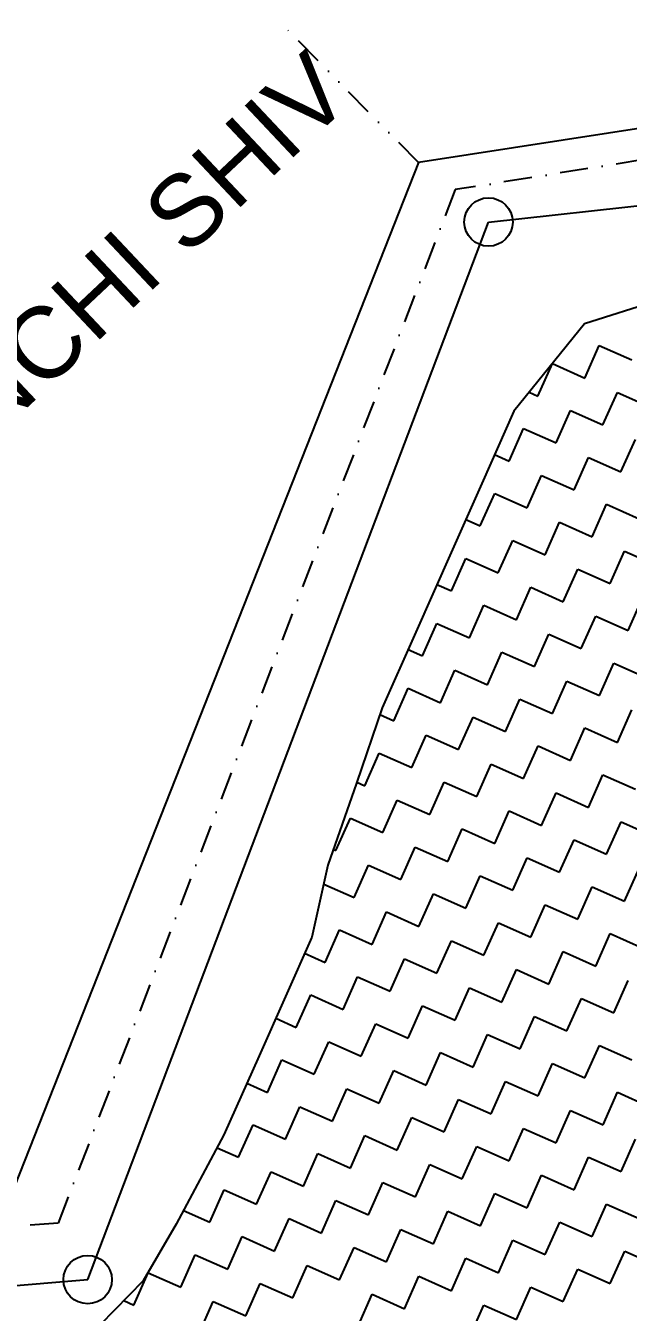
# Model space of a CAD drawing. Header units: metres. Extents: x 279553 to 281500, y 2029848 to 2031565.
# Drawn here: x 279714.3 to 279821.4, y 2031336.3 to 2031565.1 of the extents above; entities that cross this region are included whole.
import ezdxf

# ---------------------------------------------------------------- set-up
doc = ezdxf.new("R2010")
doc.units = ezdxf.units.M
doc.header["$MEASUREMENT"] = 0
doc.linetypes.add('DASHDOT', pattern=[1, 0.5, -0.25, 0, -0.25])
doc.linetypes.add('DIVIDE', pattern=[1.25, 0.5, -0.25, 0, -0.25, 0, -0.25])
for name, color, linetype in [('POLY_HATCH', 12, 'Continuous'), ('POLY_WATER', 4, 'Continuous'), ('TEXT_MAPOUT', 7, 'Continuous'), ('V_BOUND_STREAM_LINE', 7, 'DASHDOT'), ('V_DIVIDE_LINE', 7, 'DIVIDE')]:
    doc.layers.add(name, color=color, linetype=linetype)
doc.styles.get("Standard").update_dxf_attribs({"font": 'arial.ttf'})

msp = doc.modelspace()

# ---------------------------------------------------------------- linework, layer by layer
for centre in [(279796.53, 2031530.21), (279725.27, 2031342.11)]:
    msp.add_circle(centre, 4.3)
at = {"layer": 'POLY_HATCH'}
for p, q in [((279828.3, 2031516.79), (279813.57, 2031512.1)), ((279813.57, 2031512.1), (279801.06, 2031496.59)), ((279801.06, 2031496.59), (279795.33, 2031483.69)), ((279795.33, 2031483.69), (279790.12, 2031471.96)), ((279790.12, 2031471.96), (279783.35, 2031456.72)), ((279783.35, 2031456.72), (279777.61, 2031443.82)), ((279777.61, 2031443.82), (279773.06, 2031430.4)), ((279773.06, 2031430.4), (279767.98, 2031415.8)), ((279767.98, 2031415.8), (279765.11, 2031403.03)), ((279765.11, 2031403.03), (279755.73, 2031381.92)), ((279755.73, 2031381.92), (279749.48, 2031367.85)), ((279749.48, 2031367.85), (279741.01, 2031351.95)), ((279741.01, 2031351.95), (279735.15, 2031341.92)), ((279735.15, 2031341.92), (279727.46, 2031334.1))]:
    msp.add_line(p, q, dxfattribs=at)
at = {"layer": 'POLY_HATCH', "linetype": 'Continuous'}
for p, q in [((279813.66, 2031502.46), (279816.23, 2031508.23)), ((279816.23, 2031508.23), (279822, 2031505.67)), ((279805.32, 2031499.25), (279807.89, 2031505.02)), ((279807.89, 2031505.02), (279813.66, 2031502.46)), ((279803.76, 2031499.94), (279805.32, 2031499.25)), ((279816.87, 2031494.12), (279819.44, 2031499.89)), ((279819.44, 2031499.89), (279825.21, 2031497.33)), ((279808.53, 2031490.91), (279811.1, 2031496.68)), ((279811.1, 2031496.68), (279816.87, 2031494.12)), ((279800.19, 2031487.7), (279802.76, 2031493.48)), ((279802.76, 2031493.48), (279808.53, 2031490.91)), ((279820.08, 2031485.78), (279822.65, 2031491.55)), ((279797.62, 2031488.85), (279800.19, 2031487.7)), ((279811.74, 2031482.57), (279814.31, 2031488.34)), ((279814.31, 2031488.34), (279820.08, 2031485.78)), ((279803.4, 2031479.36), (279805.97, 2031485.14)), ((279805.97, 2031485.14), (279811.74, 2031482.57)), ((279795.06, 2031476.15), (279797.63, 2031481.93)), ((279797.63, 2031481.93), (279803.4, 2031479.36)), ((279814.95, 2031474.23), (279817.52, 2031480)), ((279817.52, 2031480), (279823.29, 2031477.44)), ((279792.49, 2031477.3), (279795.06, 2031476.15)), ((279806.61, 2031471.02), (279809.18, 2031476.8)), ((279809.18, 2031476.8), (279814.95, 2031474.23)), ((279798.27, 2031467.81), (279800.84, 2031473.59)), ((279800.84, 2031473.59), (279806.61, 2031471.02)), ((279818.16, 2031465.89), (279820.73, 2031471.67)), ((279820.73, 2031471.67), (279826.5, 2031469.1)), ((279789.93, 2031464.6), (279792.5, 2031470.38)), ((279792.5, 2031470.38), (279798.27, 2031467.81)), ((279809.82, 2031462.68), (279812.39, 2031468.46)), ((279812.39, 2031468.46), (279818.16, 2031465.89)), ((279787.36, 2031465.75), (279789.93, 2031464.6)), ((279801.48, 2031459.47), (279804.05, 2031465.25)), ((279804.05, 2031465.25), (279809.82, 2031462.68)), ((279821.37, 2031457.55), (279823.93, 2031463.33)), ((279793.14, 2031456.26), (279795.71, 2031462.04)), ((279795.71, 2031462.04), (279801.48, 2031459.47)), ((279813.03, 2031454.34), (279815.59, 2031460.12)), ((279815.59, 2031460.12), (279821.37, 2031457.55)), ((279784.8, 2031453.06), (279787.37, 2031458.83)), ((279787.37, 2031458.83), (279793.14, 2031456.26)), ((279804.69, 2031451.13), (279807.25, 2031456.91)), ((279807.25, 2031456.91), (279813.03, 2031454.34)), ((279782.23, 2031454.2), (279784.8, 2031453.06)), ((279796.35, 2031447.92), (279798.91, 2031453.7)), ((279798.91, 2031453.7), (279804.69, 2031451.13)), ((279816.24, 2031446), (279818.8, 2031451.78)), ((279818.8, 2031451.78), (279824.58, 2031449.21)), ((279788.01, 2031444.72), (279790.57, 2031450.49)), ((279790.57, 2031450.49), (279796.35, 2031447.92)), ((279807.9, 2031442.79), (279810.46, 2031448.57)), ((279810.46, 2031448.57), (279816.24, 2031446)), ((279779.67, 2031441.51), (279782.23, 2031447.28)), ((279782.23, 2031447.28), (279788.01, 2031444.72)), ((279799.56, 2031439.58), (279802.12, 2031445.36)), ((279802.12, 2031445.36), (279807.9, 2031442.79)), ((279777.2, 2031442.6), (279779.67, 2031441.51)), ((279791.22, 2031436.38), (279793.78, 2031442.15)), ((279793.78, 2031442.15), (279799.56, 2031439.58)), ((279819.45, 2031437.66), (279822.01, 2031443.44)), ((279811.11, 2031434.45), (279813.67, 2031440.23)), ((279813.67, 2031440.23), (279819.45, 2031437.66)), ((279782.88, 2031433.17), (279785.44, 2031438.94)), ((279785.44, 2031438.94), (279791.22, 2031436.38)), ((279802.77, 2031431.24), (279805.33, 2031437.02)), ((279805.33, 2031437.02), (279811.11, 2031434.45)), ((279774.54, 2031429.96), (279777.1, 2031435.73)), ((279777.1, 2031435.73), (279782.88, 2031433.17)), ((279794.43, 2031428.04), (279796.99, 2031433.81)), ((279796.99, 2031433.81), (279802.77, 2031431.24)), ((279773.12, 2031430.59), (279774.54, 2031429.96)), ((279786.09, 2031424.83), (279788.65, 2031430.6)), ((279788.65, 2031430.6), (279794.43, 2031428.04)), ((279814.31, 2031426.11), (279816.88, 2031431.89)), ((279816.88, 2031431.89), (279822.65, 2031429.32)), ((279805.97, 2031422.9), (279808.54, 2031428.68)), ((279808.54, 2031428.68), (279814.31, 2031426.11)), ((279777.75, 2031421.62), (279780.31, 2031427.39)), ((279780.31, 2031427.39), (279786.09, 2031424.83)), ((279769.41, 2031418.41), (279771.97, 2031424.18)), ((279771.97, 2031424.18), (279777.75, 2031421.62)), ((279797.63, 2031419.7), (279800.2, 2031425.47)), ((279800.2, 2031425.47), (279805.97, 2031422.9)), ((279817.52, 2031417.77), (279820.09, 2031423.55)), ((279820.09, 2031423.55), (279825.86, 2031420.98)), ((279789.29, 2031416.49), (279791.86, 2031422.26)), ((279791.86, 2031422.26), (279797.63, 2031419.7)), ((279780.96, 2031413.28), (279783.52, 2031419.05)), ((279783.52, 2031419.05), (279789.29, 2031416.49)), ((279809.18, 2031414.56), (279811.75, 2031420.34)), ((279811.75, 2031420.34), (279817.52, 2031417.77)), ((279768.95, 2031418.61), (279769.41, 2031418.41)), ((279800.84, 2031411.36), (279803.41, 2031417.13)), ((279803.41, 2031417.13), (279809.18, 2031414.56)), ((279772.62, 2031410.07), (279775.18, 2031415.84)), ((279775.18, 2031415.84), (279780.96, 2031413.28)), ((279820.73, 2031409.43), (279823.3, 2031415.21)), ((279767.23, 2031412.46), (279772.62, 2031410.07)), ((279792.5, 2031408.15), (279795.07, 2031413.92)), ((279795.07, 2031413.92), (279800.84, 2031411.36)), ((279812.39, 2031406.23), (279814.96, 2031412)), ((279814.96, 2031412), (279820.73, 2031409.43)), ((279784.16, 2031404.94), (279786.73, 2031410.71)), ((279786.73, 2031410.71), (279792.5, 2031408.15)), ((279775.82, 2031401.73), (279778.39, 2031407.5)), ((279778.39, 2031407.5), (279784.16, 2031404.94)), ((279804.05, 2031403.02), (279806.62, 2031408.79)), ((279806.62, 2031408.79), (279812.39, 2031406.23)), ((279795.71, 2031399.81), (279798.28, 2031405.58)), ((279798.28, 2031405.58), (279804.05, 2031403.02)), ((279767.48, 2031398.52), (279770.05, 2031404.3)), ((279770.05, 2031404.3), (279775.82, 2031401.73)), ((279815.6, 2031397.89), (279818.17, 2031403.66)), ((279818.17, 2031403.66), (279823.94, 2031401.09)), ((279787.37, 2031396.6), (279789.94, 2031402.37)), ((279789.94, 2031402.37), (279795.71, 2031399.81)), ((279807.26, 2031394.68), (279809.83, 2031400.45)), ((279809.83, 2031400.45), (279815.6, 2031397.89)), ((279763.83, 2031400.15), (279767.48, 2031398.52)), ((279779.03, 2031393.39), (279781.6, 2031399.16)), ((279781.6, 2031399.16), (279787.37, 2031396.6)), ((279770.69, 2031390.18), (279773.26, 2031395.96)), ((279773.26, 2031395.96), (279779.03, 2031393.39)), ((279798.92, 2031391.47), (279801.49, 2031397.24)), ((279801.49, 2031397.24), (279807.26, 2031394.68)), ((279790.58, 2031388.26), (279793.15, 2031394.03)), ((279793.15, 2031394.03), (279798.92, 2031391.47)), ((279818.81, 2031389.55), (279821.38, 2031395.32)), ((279762.35, 2031386.97), (279764.92, 2031392.75)), ((279764.92, 2031392.75), (279770.69, 2031390.18)), ((279810.47, 2031386.34), (279813.04, 2031392.11)), ((279813.04, 2031392.11), (279818.81, 2031389.55)), ((279782.24, 2031385.05), (279784.81, 2031390.82)), ((279784.81, 2031390.82), (279790.58, 2031388.26)), ((279758.7, 2031388.6), (279762.35, 2031386.97)), ((279773.9, 2031381.84), (279776.47, 2031387.62)), ((279776.47, 2031387.62), (279782.24, 2031385.05)), ((279802.13, 2031383.13), (279804.7, 2031388.9)), ((279804.7, 2031388.9), (279810.47, 2031386.34)), ((279765.56, 2031378.63), (279768.13, 2031384.41)), ((279768.13, 2031384.41), (279773.9, 2031381.84)), ((279793.79, 2031379.92), (279796.36, 2031385.69)), ((279796.36, 2031385.69), (279802.13, 2031383.13)), ((279785.45, 2031376.71), (279788.02, 2031382.48)), ((279788.02, 2031382.48), (279793.79, 2031379.92)), ((279813.68, 2031378), (279816.24, 2031383.77)), ((279816.24, 2031383.77), (279822.02, 2031381.21)), ((279757.22, 2031375.42), (279759.79, 2031381.2)), ((279759.79, 2031381.2), (279765.56, 2031378.63)), ((279805.34, 2031374.79), (279807.9, 2031380.56)), ((279807.9, 2031380.56), (279813.68, 2031378)), ((279777.11, 2031373.5), (279779.68, 2031379.28)), ((279779.68, 2031379.28), (279785.45, 2031376.71)), ((279753.57, 2031377.05), (279757.22, 2031375.42)), ((279768.77, 2031370.29), (279771.34, 2031376.07)), ((279771.34, 2031376.07), (279777.11, 2031373.5)), ((279797, 2031371.58), (279799.56, 2031377.35)), ((279799.56, 2031377.35), (279805.34, 2031374.79)), ((279816.89, 2031369.66), (279819.45, 2031375.43)), ((279819.45, 2031375.43), (279825.23, 2031372.87)), ((279788.66, 2031368.37), (279791.22, 2031374.14)), ((279791.22, 2031374.14), (279797, 2031371.58)), ((279760.43, 2031367.08), (279763, 2031372.86)), ((279763, 2031372.86), (279768.77, 2031370.29)), ((279780.32, 2031365.16), (279782.88, 2031370.94)), ((279782.88, 2031370.94), (279788.66, 2031368.37)), ((279808.55, 2031366.45), (279811.11, 2031372.22)), ((279811.11, 2031372.22), (279816.89, 2031369.66)), ((279752.09, 2031363.88), (279754.66, 2031369.65)), ((279754.66, 2031369.65), (279760.43, 2031367.08)), ((279800.21, 2031363.24), (279802.77, 2031369.01)), ((279802.77, 2031369.01), (279808.55, 2031366.45)), ((279771.98, 2031361.95), (279774.54, 2031367.73)), ((279774.54, 2031367.73), (279780.32, 2031365.16)), ((279820.1, 2031361.32), (279822.66, 2031367.09)), ((279748.27, 2031365.57), (279752.09, 2031363.88)), ((279763.64, 2031358.74), (279766.2, 2031364.52)), ((279766.2, 2031364.52), (279771.98, 2031361.95)), ((279791.87, 2031360.03), (279794.43, 2031365.8)), ((279794.43, 2031365.8), (279800.21, 2031363.24)), ((279811.76, 2031358.11), (279814.32, 2031363.88)), ((279814.32, 2031363.88), (279820.1, 2031361.32)), ((279783.53, 2031356.82), (279786.09, 2031362.6)), ((279786.09, 2031362.6), (279791.87, 2031360.03)), ((279755.3, 2031355.54), (279757.86, 2031361.31)), ((279757.86, 2031361.31), (279763.64, 2031358.74)), ((279775.19, 2031353.61), (279777.75, 2031359.39)), ((279777.75, 2031359.39), (279783.53, 2031356.82)), ((279803.42, 2031354.9), (279805.98, 2031360.67)), ((279805.98, 2031360.67), (279811.76, 2031358.11)), ((279746.96, 2031352.33), (279749.52, 2031358.1)), ((279749.52, 2031358.1), (279755.3, 2031355.54)), ((279795.08, 2031351.69), (279797.64, 2031357.46)), ((279797.64, 2031357.46), (279803.42, 2031354.9)), ((279766.85, 2031350.4), (279769.41, 2031356.18)), ((279769.41, 2031356.18), (279775.19, 2031353.61)), ((279814.96, 2031349.77), (279817.53, 2031355.54)), ((279817.53, 2031355.54), (279823.3, 2031352.98)), ((279742.31, 2031354.39), (279746.96, 2031352.33)), ((279758.51, 2031347.2), (279761.07, 2031352.97)), ((279761.07, 2031352.97), (279766.85, 2031350.4)), ((279786.74, 2031348.48), (279789.3, 2031354.26)), ((279789.3, 2031354.26), (279795.08, 2031351.69)), ((279806.62, 2031346.56), (279809.19, 2031352.33)), ((279809.19, 2031352.33), (279814.96, 2031349.77)), ((279778.4, 2031345.27), (279780.96, 2031351.05)), ((279780.96, 2031351.05), (279786.74, 2031348.48)), ((279750.17, 2031343.99), (279752.73, 2031349.76)), ((279752.73, 2031349.76), (279758.51, 2031347.2)), ((279770.06, 2031342.06), (279772.62, 2031347.84)), ((279772.62, 2031347.84), (279778.4, 2031345.27)), ((279798.28, 2031343.35), (279800.85, 2031349.12)), ((279800.85, 2031349.12), (279806.62, 2031346.56)), ((279741.83, 2031340.78), (279744.39, 2031346.55)), ((279744.39, 2031346.55), (279750.17, 2031343.99)), ((279789.95, 2031340.14), (279792.51, 2031345.92)), ((279792.51, 2031345.92), (279798.28, 2031343.35)), ((279818.17, 2031341.43), (279820.74, 2031347.2)), ((279820.74, 2031347.2), (279826.51, 2031344.64)), ((279733.49, 2031337.57), (279736.05, 2031343.34)), ((279736.05, 2031343.34), (279741.83, 2031340.78)), ((279761.72, 2031338.86), (279764.28, 2031344.63)), ((279764.28, 2031344.63), (279770.06, 2031342.06)), ((279809.83, 2031338.22), (279812.4, 2031343.99)), ((279812.4, 2031343.99), (279818.17, 2031341.43)), ((279753.38, 2031335.65), (279755.94, 2031341.42)), ((279755.94, 2031341.42), (279761.72, 2031338.86)), ((279781.61, 2031336.93), (279784.17, 2031342.71)), ((279784.17, 2031342.71), (279789.95, 2031340.14)), ((279773.27, 2031333.72), (279775.83, 2031339.5)), ((279775.83, 2031339.5), (279781.61, 2031336.93)), ((279801.49, 2031335.01), (279804.06, 2031340.78)), ((279804.06, 2031340.78), (279809.83, 2031338.22)), ((279731.67, 2031338.38), (279733.49, 2031337.57)), ((279745.04, 2031332.44), (279747.6, 2031338.21)), ((279747.6, 2031338.21), (279753.38, 2031335.65)), ((279793.15, 2031331.8), (279795.72, 2031337.58)), ((279795.72, 2031337.58), (279801.49, 2031335.01))]:
    msp.add_line(p, q, dxfattribs=at)
at = {"layer": 'POLY_WATER'}
for p, q in [((279885.76, 2031556.58), (279784.08, 2031540.78)), ((279784.08, 2031540.78), (279711.43, 2031356.58)), ((279796.53, 2031530.21), (279892.85, 2031540.67)), ((279725.27, 2031342.11), (279796.53, 2031530.21)), ((279683.78, 2031338.67), (279725.27, 2031342.11))]:
    msp.add_line(p, q, dxfattribs=at)
at = {"layer": 'V_BOUND_STREAM_LINE', "ltscale": 10}
for p, q in [((279884.01, 2031550.83), (279790.6, 2031535.97)), ((279790.6, 2031535.97), (279720.04, 2031352.16)), ((279720.04, 2031352.16), (279675.04, 2031349.12))]:
    msp.add_line(p, q, dxfattribs=at)
at = {"layer": 'V_DIVIDE_LINE', "ltscale": 10}
msp.add_line((279784.08, 2031540.78), (279760.06, 2031565.12), dxfattribs=at)

# ---------------------------------------------------------------- texts
at = {"layer": 'TEXT_MAPOUT'}
msp.add_text('MAUJE NANDGAONCHI SHIV', height=12.6373, rotation=43.261, dxfattribs=at).set_placement((279595.68, 2031385.34))

doc.saveas('drawing.dxf')
